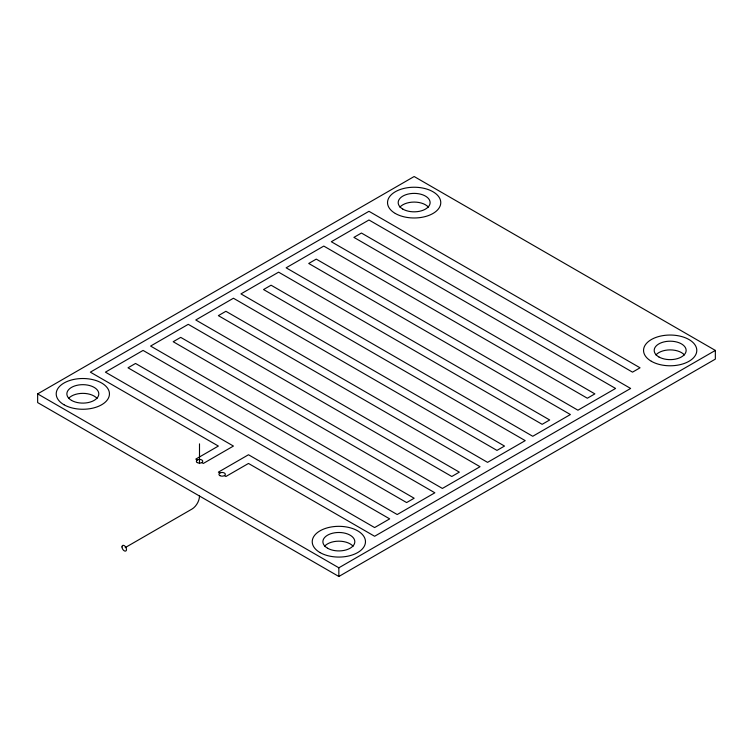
<?xml version="1.0" encoding="UTF-8"?>
<svg xmlns="http://www.w3.org/2000/svg" width="753" height="753" viewBox="0 0 753 753"><rect width="100%" height="100%" fill="white"/><g stroke="black" fill="none" stroke-linecap="round" stroke-linejoin="round"><path stroke-width="1.13" d="M37.65 393.885L414.15 176.522L715.35 350.418L715.35 359.115L338.85 576.478L37.65 402.582L37.65 393.885L338.85 567.79L715.35 350.418M125.205 547.61L191.968 509.066A10.646 6.146 -60 0 0 199.498 496.029M197.286 459.97L195.78 459.104L218.37 446.058L90.36 372.151L368.97 211.301L640.05 367.803L632.52 372.151L368.97 219.989L331.32 241.732L594.87 393.885L587.34 398.233L323.79 246.08L286.14 267.814L549.69 419.976L542.16 424.325L278.61 272.162L240.96 293.896L504.51 446.058L496.98 450.407L233.43 298.244L195.78 319.987L459.33 472.14L451.8 476.489L188.25 324.327L150.6 346.069L414.15 498.232L406.62 502.571L143.07 350.418L105.42 372.151L233.43 446.058L203.31 463.453L201.804 462.577M219.876 473.016L218.37 472.14L248.49 454.756L374.618 527.571L389.678 518.873L128.01 367.803L135.54 363.454L397.208 514.534L434.858 492.791L173.19 341.721L180.72 337.372L442.387 488.443L480.038 466.709L218.37 315.639L225.9 311.29L487.567 462.361L525.217 440.627L263.55 289.547L271.08 285.208L532.748 436.279L570.398 414.536L308.73 263.465L316.26 259.117L577.928 410.197L615.577 388.454L353.91 237.383L361.44 233.035L630.638 388.454L374.618 536.268L248.49 463.453L225.9 476.489L224.394 475.623M338.85 567.79L338.85 576.478M199.498 443.856L199.498 463.566M655.929 354.936A15.973 9.224 0 0 1 670.17 349.891A15.973 9.224 0 0 1 684.411 354.936M324.609 546.217A15.973 9.224 0 0 1 338.85 541.172A15.973 9.224 0 0 1 353.091 546.217M68.589 398.403A15.973 9.224 0 0 1 82.83 393.358A15.973 9.224 0 0 1 97.071 398.403M399.909 207.122A15.973 9.224 0 0 1 414.15 202.077A15.973 9.224 0 0 1 428.391 207.122M658.875 356.941A15.973 9.224 0 0 0 685.597 352.799A15.973 9.224 0 0 0 666.038 341.504A15.973 9.224 0 0 0 658.875 356.941M71.535 400.408A15.973 9.224 0 0 0 98.257 396.276A15.973 9.224 0 0 0 78.698 384.981A15.973 9.224 0 0 0 71.535 400.408M327.555 548.222A15.973 9.224 0 0 0 354.277 544.09A15.973 9.224 0 0 0 334.718 532.795A15.973 9.224 0 0 0 327.555 548.222M402.855 209.127A15.973 9.224 0 0 0 429.577 204.995A15.973 9.224 0 0 0 410.018 193.7A15.973 9.224 0 0 0 402.855 209.127M64.005 404.756A26.619 15.371 0 0 0 108.545 397.866A26.619 15.371 0 0 0 75.94 379.041A26.619 15.371 0 0 0 64.005 404.756M320.025 552.57A26.619 15.371 0 0 0 364.565 545.68A26.619 15.371 0 0 0 331.96 526.855A26.619 15.371 0 0 0 320.025 552.57M651.345 361.28A26.619 15.371 0 0 0 695.885 354.39A26.619 15.371 0 0 0 663.28 335.565A26.619 15.371 0 0 0 651.345 361.28M395.325 213.476A26.619 15.371 0 0 0 439.865 206.586A26.619 15.371 0 0 0 407.26 187.761A26.619 15.371 0 0 0 395.325 213.476M219.876 475.623A3.191 1.845 0 0 0 225.222 474.795A3.191 1.845 0 0 0 221.307 472.536A3.191 1.845 0 0 0 219.876 475.623M197.286 462.577A3.191 1.845 0 0 0 202.632 461.749A3.191 1.845 0 0 0 198.717 459.49A3.191 1.845 0 0 0 197.286 462.577M121.986 546.923A3.191 1.845 60 0 0 125.374 551.13A3.191 1.845 60 0 0 125.374 546.612A3.191 1.845 60 0 0 121.986 546.923"/></g></svg>
